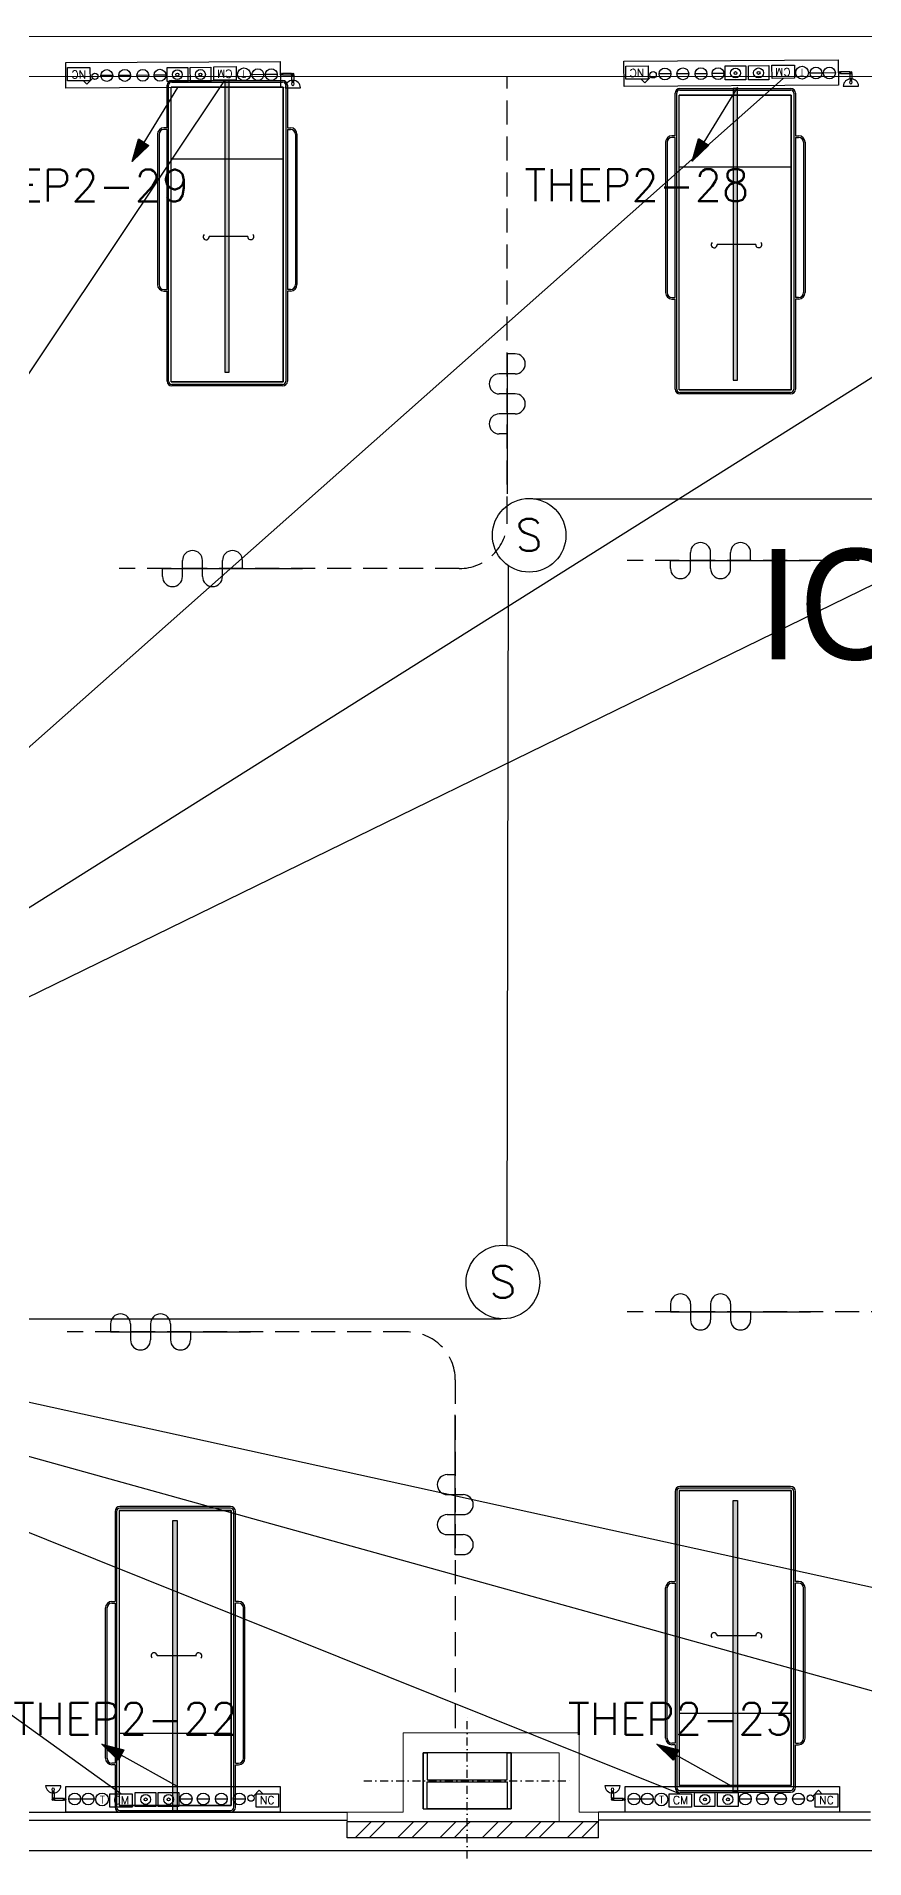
# Model space of a CAD drawing. Header units: inches. Extents: x 567429 to 582707, y 126347 to 133675.
# Drawn here: x 571774 to 572291, y 126892 to 128030 of the extents above; entities that cross this region are included whole.
import ezdxf
from ezdxf.enums import TextEntityAlignment as Align

# ---------------------------------------------------------------- set-up
doc = ezdxf.new("R2010")
doc.units = ezdxf.units.IN
doc.header["$MEASUREMENT"] = 0
doc.linetypes.add('DASHDOT2', pattern=[0.5, 0.25, -0.125, 0, -0.125])
doc.linetypes.add('DASHED2', pattern=[0.375, 0.25, -0.125])
for name, color, linetype in [('CONSUL', 3, 'Continuous'), ('ELECT', 3, 'Continuous'), ('FIRE', 3, 'Continuous'), ('FIRE WIRE', 4, 'Continuous'), ('hatch lika', 1, 'Continuous'), ('mobl', 11, 'Continuous'), ('NURSE CALL WIRE', 4, 'Continuous'), ('SOCKET', 3, 'Continuous'), ('SOCKET WIRE', 4, 'Continuous'), ('SOTOON', 2, 'Continuous'), ('TXT-DIM', 2, 'Continuous'), ('wall kanaf', 4, 'Continuous'), ('wall lika', 1, 'Continuous'), ('win', 1, 'Continuous')]:
    doc.layers.add(name, color=color, linetype=linetype)
doc.styles.add('2floorplan$0$style1', font='romans.shx', dxfattribs={"height": 40})
doc.styles.add('ISOCP', font='isocp.shx')
doc.styles.add('ITALICT', font='italict', dxfattribs={"height": 22.5})
doc.styles.add('ROMANS', font='romans.shx')

# ---------------------------------------------------------------- blocks, each defined once
blk = doc.blocks.new('console3')
at = {"layer": 'CONSUL', "color": 3}
for p, q in [((-70, 16.5), (-79.6, 16.5)), ((-75.2, 12), (-75.2, 13)), ((-75.2, 13), (-74.5, 13)), ((-74.5, 12), (-75.2, 12)), ((-74.5, 13), (-74.5, 12)), ((-39.5, 3.1), (-39.5, 11.4)), ((-39.5, 11.4), (-25.5, 11.4)), ((-25.5, 11.4), (-25.5, 3.1)), ((-23.6, 3.4), (-23.6, 12.2)), ((-23.6, 12.2), (-10.8, 12.2)), ((-10.8, 12.2), (-10.8, 3.4)), ((-9.2, 3.4), (-9.2, 12.2)), ((-9.2, 12.2), (3.7, 12.2)), ((3.7, 12.2), (3.7, 3.4)), ((50.3, 10), (53.9, 13.6)), ((51.9, 3.1), (51.9, 11.4)), ((51.9, 11.4), (65.9, 11.4)), ((53.9, 13.6), (56.3, 11.3)), ((65.9, 11.4), (65.9, 3.1)), ((-65.1, 8.2), (-57.7, 8.2)), ((-56.7, 8.2), (-49.3, 8.2)), ((-25.5, 3.1), (-39.5, 3.1)), ((-10.8, 3.4), (-23.6, 3.4)), ((3.7, 3.4), (-9.2, 3.4)), ((4.5, 8.2), (11.9, 8.2)), ((15.2, 8.2), (22.6, 8.2)), ((26.5, 8.2), (33.8, 8.2)), ((37.7, 8.2), (45.1, 8.2)), ((65.9, 3.1), (51.9, 3.1))]:
    blk.add_line(p, q, dxfattribs=at)
at = {"layer": 'CONSUL'}
for p, q in [((-75.4, 12), (-74.3, 12)), ((-75.4, 8.7), (-75.4, 12)), ((-74.3, 12), (-74.3, 8.7)), ((-74.3, 8.7), (-75.4, 8.7)), ((-74.1, 7.3), (-74.1, 8.7)), ((-74.1, 8.7), (-68.4, 8.7)), ((-68.4, 7.3), (-74.1, 7.3)), ((-68.4, 8.7), (-68.4, 7.3))]:
    blk.add_line(p, q, dxfattribs=at)
at = {"layer": 'CONSUL', "color": 4}
for p, q in [((-67, 0), (-67, 15.9)), ((-67, 15.9), (67, 15.9)), ((67, 15.9), (67, 0)), ((67, 0), (-67, 0))]:
    blk.add_line(p, q, dxfattribs=at)
at = {"layer": 'CONSUL', "color": 3}
for centre, radius in [((-61.4, 8.2), 3.69), ((-53, 8.2), 3.69), ((-44.3, 7.9), 4), ((8.2, 8.2), 3.69), ((18.9, 8.2), 3.69), ((30.2, 8.2), 3.69), ((41.4, 8.2), 3.69), ((-17.1, 7.9), 3.09), ((-17.1, 7.9), 0.926), ((-2.7, 7.9), 3.09), ((-2.7, 7.9), 0.926), ((48.8, 8.7), 1.98)]:
    blk.add_circle(centre, radius, dxfattribs=at)
at = {"layer": 'CONSUL'}
for centre, radius in [((-74.8, 8), 0.695), ((-74.8, 8), 0.453), ((-67.7, 8), 0.695), ((-67.7, 8), 0.453)]:
    blk.add_circle(centre, radius, dxfattribs=at)
at = {"layer": 'CONSUL', "color": 3}
blk.add_arc((-74.8, 16.7), 4.78, 182.5321, 357.4679, dxfattribs=at)
blk.add_ellipse((-74.8, 14.1), major_axis=(0, -1.12), ratio=0.548906, dxfattribs=at)
at = {"layer": 'CONSUL', "color": 2, "style": 'ISOCP'}
blk.add_text('T', height=5, dxfattribs=at).set_placement((-44.2, 7.8), align=Align.MIDDLE)
at = {"layer": 'CONSUL', "color": 2, "linetype": 'Continuous', "style": 'ROMANS'}
for s, p in [('CM', (-37.1, 5)), ('NC', (54.3, 5))]:
    blk.add_text(s, height=5, dxfattribs=at).set_placement(p)
blk = doc.blocks.new('S&H')
at = {"layer": 'FIRE'}
blk.add_circle((0, 0), 23, dxfattribs=at)
at = {"layer": 'FIRE', "color": 2, "style": 'ROMANS'}
blk.add_text('S', height=20, dxfattribs=at).set_placement((-0.1, 0.2), align=Align.MIDDLE)
blk = doc.blocks.new('FELESH')
at = {"layer": 'ELECT', "ltscale": 5}
for points in [[(5.31, 6.5), (3.03, 7.97), (-0.07, -1.84)], [(5.31, 6.5), (3.03, 7.97), (-0.07, -1.84)], [(5.31, 6.5), (7.58, 5.03), (-0.07, -1.84)], [(5.31, 6.5), (7.58, 5.03), (-0.07, -1.84)]]:
    blk.add_hatch(color=4, dxfattribs=at).paths.add_polyline_path(points)
at = {"layer": 'ELECT', "color": 4, "ltscale": 5}
for p, q in [((20.97, 30.75), (5.31, 6.5)), ((5.31, 6.5), (-0.07, -1.84))]:
    blk.add_line(p, q, dxfattribs=at)
at = {"layer": 'ELECT', "color": 4}
for p, q in [((-0.07, -1.84), (3.03, 7.97)), ((-0.07, -1.84), (7.58, 5.03)), ((-0.07, -1.84), (7.58, 5.03)), ((5.31, 6.5), (3.03, 7.97)), ((5.31, 6.5), (7.58, 5.03))]:
    blk.add_line(p, q, dxfattribs=at)

msp = doc.modelspace()

# ---------------------------------------------------------------- hatches: boundary and pattern name
at = {"layer": 'mobl'}
for points in [[(571891.6, 127820.6), (571891.6, 128002.8), (571894.3, 128002.8), (571894.3, 127820.6)], [(572209.1, 127815.6), (572209.1, 127997.8), (572211.8, 127997.8), (572211.8, 127815.6)], [(572209.1, 127115.5), (572209.1, 126933.3), (572211.8, 126933.3), (572211.8, 127115.5)], [(571859.1, 127103), (571859.1, 126920.8), (571861.8, 126920.8), (571861.8, 127103)]]:
    msp.add_hatch(color=15, dxfattribs=at).paths.add_polyline_path(points)

# ---------------------------------------------------------------- linework, layer by layer
at = {"layer": 'FIRE WIRE'}
for p, q in [((572084.5, 127741.4), (572908.6, 127741.1)), ((572068, 127274.8), (572068.7, 127699.6)), ((571039.2, 127229), (572064.2, 127229))]:
    msp.add_line(p, q, dxfattribs=at)
at = {"layer": 'hatch lika', "color": 15}
for p, q in [((571972.9, 126904.8), (571982.9, 126914.8)), ((571981.7, 126904.8), (571991.7, 126914.8)), ((571999.4, 126904.8), (572009.4, 126914.8)), ((572008.3, 126904.8), (572018.3, 126914.8)), ((572025.9, 126904.8), (572035.9, 126914.8)), ((572034.8, 126904.8), (572043, 126913)), ((572043, 126913), (572044.8, 126914.8)), ((572052.4, 126904.8), (572062.4, 126914.8)), ((572061.3, 126904.8), (572071.3, 126914.8)), ((572079, 126904.8), (572089, 126914.8)), ((572087.8, 126904.8), (572097.8, 126914.8)), ((572105.5, 126904.8), (572115.5, 126914.8)), ((572114.3, 126904.8), (572124.3, 126914.8))]:
    msp.add_line(p, q, dxfattribs=at)
at = {"layer": 'mobl', "color": 15, "linetype": 'DASHED2', "ltscale": 60}
for p, q in [((572068, 127727.8), (572068, 128005.3)), ((572038, 127697.8), (571825.5, 127697.8)), ((572355.5, 127702.8), (572143, 127702.8)), ((572355.5, 127233.3), (572143, 127233.3)), ((572005.5, 127220.8), (571793, 127220.8)), ((572035.5, 127190.8), (572035.5, 126970.3))]:
    msp.add_line(p, q, dxfattribs=at)
at = {"layer": 'mobl', "color": 15}
for p, q in [((571855.4, 127973.2, 0), (571855.4, 127999.8, 0)), ((571856.4, 127814.9, 0), (571856.4, 127999.8, 0)), ((571928, 127998.6, 0), (571858, 127998.6, 0)), ((571858, 127998.6, 0), (571928, 127998.6, 0)), ((571858, 127814.4, 0), (571858, 127998.6, 0)), ((571858.4, 128002.8, 0), (571927.6, 128002.8, 0)), ((571858.4, 128001.8, 0), (571927.6, 128001.8, 0)), ((571891.6, 128002.8, 0), (571891.6, 127820.6, 0)), ((571894.3, 128002.8, 0), (571891.6, 128002.8, 0)), ((571894.3, 127820.6, 0), (571894.3, 128002.8, 0)), ((571928, 127814.4, 0), (571928, 127998.6, 0)), ((571928, 127998.6, 0), (571928, 127814.4, 0)), ((571929.6, 127999.8, 0), (571929.6, 127814.9, 0)), ((571930.6, 127999.8, 0), (571930.6, 127973.2, 0)), ((572172.9, 127968.2, 0), (572172.9, 127994.8, 0)), ((572173.9, 127809.9, 0), (572173.9, 127994.8, 0)), ((572245.5, 127993.6, 0), (572175.5, 127993.6, 0)), ((572175.5, 127993.6, 0), (572245.5, 127993.6, 0)), ((572175.5, 127809.4, 0), (572175.5, 127993.6, 0)), ((572175.9, 127997.8, 0), (572245.1, 127997.8, 0)), ((572175.9, 127996.8, 0), (572245.1, 127996.8, 0)), ((572209.1, 127997.8, 0), (572209.1, 127815.6, 0)), ((572211.8, 127997.8, 0), (572209.1, 127997.8, 0)), ((572211.8, 127815.6, 0), (572211.8, 127997.8, 0)), ((572245.5, 127809.4, 0), (572245.5, 127993.6, 0)), ((572245.5, 127993.6, 0), (572245.5, 127809.4, 0)), ((572247.1, 127994.8, 0), (572247.1, 127809.9, 0)), ((572248.1, 127994.8, 0), (572248.1, 127968.2, 0)), ((571855.4, 127973.2, 0), (571853.4, 127973.2, 0)), ((571855.4, 127972.2, 0), (571853.4, 127972.2, 0)), ((571855.4, 127872.2, 0), (571855.4, 127972.2, 0)), ((571930.6, 127973.2, 0), (571932.6, 127973.2, 0)), ((571930.6, 127972.2, 0), (571932.6, 127972.2, 0)), ((571930.6, 127972.2, 0), (571930.6, 127872.2, 0)), ((571849.4, 127969.2, 0), (571849.4, 127875.2, 0)), ((571850.4, 127969.2, 0), (571850.4, 127875.2, 0)), ((571935.6, 127969.2, 0), (571935.6, 127875.2, 0)), ((571936.6, 127969.2, 0), (571936.6, 127875.2, 0)), ((572166.9, 127964.2, 0), (572166.9, 127870.2, 0)), ((572167.9, 127964.2, 0), (572167.9, 127870.2, 0)), ((572172.9, 127968.2, 0), (572170.9, 127968.2, 0)), ((572172.9, 127967.2, 0), (572170.9, 127967.2, 0)), ((572172.9, 127867.2, 0), (572172.9, 127967.2, 0)), ((572248.1, 127968.2, 0), (572250.1, 127968.2, 0)), ((572248.1, 127967.2, 0), (572250.1, 127967.2, 0)), ((572248.1, 127967.2, 0), (572248.1, 127867.2, 0)), ((572253.1, 127964.2, 0), (572253.1, 127870.2, 0)), ((572254.1, 127964.2, 0), (572254.1, 127870.2, 0)), ((571928, 127953.6, 0), (571858, 127953.6, 0)), ((572245.5, 127948.6, 0), (572175.5, 127948.6, 0)), ((571905.8, 127905.2, 0), (571881.7, 127905.2, 0)), ((572223.3, 127900.2, 0), (572199.2, 127900.2, 0)), ((571853.4, 127872.2, 0), (571855.4, 127872.2, 0)), ((571853.4, 127871.2, 0), (571855.4, 127871.2, 0)), ((571855.4, 127814.9, 0), (571855.4, 127871.2, 0)), ((571932.6, 127872.2, 0), (571930.6, 127872.2, 0)), ((571932.6, 127871.2, 0), (571930.6, 127871.2, 0)), ((571930.6, 127871.2, 0), (571930.6, 127814.9, 0)), ((572170.9, 127867.2, 0), (572172.9, 127867.2, 0)), ((572170.9, 127866.2, 0), (572172.9, 127866.2, 0)), ((572172.9, 127809.9, 0), (572172.9, 127866.2, 0)), ((572250.1, 127867.2, 0), (572248.1, 127867.2, 0)), ((572250.1, 127866.2, 0), (572248.1, 127866.2, 0)), ((572248.1, 127866.2, 0), (572248.1, 127809.9, 0)), ((572073, 127832), (572068, 127832)), ((572068, 127832), (572068, 127744.5)), ((571858, 127814.4, 0), (571928, 127814.4, 0)), ((571928, 127814.4, 0), (571858, 127814.4, 0)), ((571927.6, 127812.9, 0), (571858.4, 127812.9, 0)), ((571927.6, 127811.9, 0), (571858.4, 127811.9, 0)), ((571891.6, 127820.6, 0), (571894.3, 127820.6, 0)), ((572073, 127819.5), (572063, 127819.5)), ((572209.1, 127815.6, 0), (572211.8, 127815.6, 0)), ((572073, 127807), (572063, 127807)), ((572175.5, 127809.4, 0), (572245.5, 127809.4, 0)), ((572245.5, 127809.4, 0), (572175.5, 127809.4, 0)), ((572245.1, 127807.9, 0), (572175.9, 127807.9, 0)), ((572245.1, 127806.9, 0), (572175.9, 127806.9, 0)), ((572073, 127794.5), (572063, 127794.5)), ((572068, 127782), (572063, 127782)), ((571852.5, 127692.8), (571852.5, 127697.8)), ((571852.5, 127697.8), (571940, 127697.8)), ((571865, 127692.8), (571865, 127702.8)), ((571877.5, 127692.8), (571877.5, 127702.8)), ((571890, 127692.8), (571890, 127702.8)), ((571902.5, 127697.8), (571902.5, 127702.8)), ((572170, 127697.8), (572170, 127702.8)), ((572170, 127702.8), (572257.5, 127702.8)), ((572182.5, 127697.8), (572182.5, 127707.8)), ((572195, 127697.8), (572195, 127707.8)), ((572207.5, 127697.8), (572207.5, 127707.8)), ((572220, 127702.8), (572220, 127707.8)), ((572170, 127238.3), (572170, 127233.3)), ((572170, 127233.3), (572257.5, 127233.3)), ((572182.5, 127238.3), (572182.5, 127228.3)), ((572195, 127238.3), (572195, 127228.3)), ((572207.5, 127238.3), (572207.5, 127228.3)), ((572220, 127233.3), (572220, 127228.3)), ((571820, 127225.8), (571820, 127220.8)), ((571820, 127220.8), (571907.5, 127220.8)), ((571832.5, 127225.8), (571832.5, 127215.8)), ((571845, 127225.8), (571845, 127215.8)), ((571857.5, 127225.8), (571857.5, 127215.8)), ((571870, 127220.8), (571870, 127215.8)), ((572035.5, 127081.6), (572035.5, 127169.1)), ((572035.5, 127131.6), (572030.5, 127131.6)), ((572040.5, 127119.1), (572030.5, 127119.1)), ((572172.9, 127121.2, 0), (572172.9, 127064.9, 0)), ((572173.9, 127121.2, 0), (572173.9, 126936.3, 0)), ((572175.5, 127121.7, 0), (572245.5, 127121.7, 0)), ((572245.5, 127121.7, 0), (572175.5, 127121.7, 0)), ((572175.5, 127121.7, 0), (572175.5, 126937.5, 0)), ((572245.1, 127124.2, 0), (572175.9, 127124.2, 0)), ((572245.1, 127123.2, 0), (572175.9, 127123.2, 0)), ((572245.5, 127121.7, 0), (572245.5, 126937.5, 0)), ((572245.5, 126937.5, 0), (572245.5, 127121.7, 0)), ((572247.1, 126936.3, 0), (572247.1, 127121.2, 0)), ((572248.1, 127064.9, 0), (572248.1, 127121.2, 0)), ((571822.9, 127108.7, 0), (571822.9, 127052.4, 0)), ((571823.9, 127108.7, 0), (571823.9, 126923.8, 0)), ((571825.5, 127109.2, 0), (571895.5, 127109.2, 0)), ((571895.5, 127109.2, 0), (571825.5, 127109.2, 0)), ((571825.5, 127109.2, 0), (571825.5, 126925, 0)), ((571895.1, 127111.7, 0), (571825.9, 127111.7, 0)), ((571895.1, 127110.7, 0), (571825.9, 127110.7, 0)), ((571895.5, 127109.2, 0), (571895.5, 126925, 0)), ((571895.5, 126925, 0), (571895.5, 127109.2, 0)), ((571897.1, 126923.8, 0), (571897.1, 127108.7, 0)), ((571898.1, 127052.4, 0), (571898.1, 127108.7, 0)), ((572040.5, 127106.6), (572030.5, 127106.6)), ((572209.1, 126933.3, 0), (572209.1, 127115.5, 0)), ((572209.1, 127115.5, 0), (572211.8, 127115.5, 0)), ((572211.8, 127115.5, 0), (572211.8, 126933.3, 0)), ((571859.1, 126920.8, 0), (571859.1, 127103, 0)), ((571859.1, 127103, 0), (571861.8, 127103, 0)), ((571861.8, 127103, 0), (571861.8, 126920.8, 0)), ((572040.5, 127094.1), (572030.5, 127094.1)), ((572040.5, 127081.6), (572035.5, 127081.6)), ((572166.9, 126966.9, 0), (572166.9, 127060.9, 0)), ((572167.9, 126966.9, 0), (572167.9, 127060.9, 0)), ((572170.9, 127064.9, 0), (572172.9, 127064.9, 0)), ((572170.9, 127063.9, 0), (572172.9, 127063.9, 0)), ((572172.9, 127063.9, 0), (572172.9, 126963.9, 0)), ((572250.1, 127064.9, 0), (572248.1, 127064.9, 0)), ((572250.1, 127063.9, 0), (572248.1, 127063.9, 0)), ((572248.1, 126963.9, 0), (572248.1, 127063.9, 0)), ((572253.1, 126966.9, 0), (572253.1, 127060.9, 0)), ((572254.1, 126966.9, 0), (572254.1, 127060.9, 0)), ((571816.9, 126954.4, 0), (571816.9, 127048.4, 0)), ((571817.9, 126954.4, 0), (571817.9, 127048.4, 0)), ((571820.9, 127052.4, 0), (571822.9, 127052.4, 0)), ((571820.9, 127051.4, 0), (571822.9, 127051.4, 0)), ((571822.9, 127051.4, 0), (571822.9, 126951.4, 0)), ((571900.1, 127052.4, 0), (571898.1, 127052.4, 0)), ((571900.1, 127051.4, 0), (571898.1, 127051.4, 0)), ((571898.1, 126951.4, 0), (571898.1, 127051.4, 0)), ((571903.1, 126954.4, 0), (571903.1, 127048.4, 0)), ((571904.1, 126954.4, 0), (571904.1, 127048.4, 0)), ((572223.3, 127030.9, 0), (572199.2, 127030.9, 0)), ((571873.3, 127018.4, 0), (571849.2, 127018.4, 0)), ((572245.5, 126982.5, 0), (572175.5, 126982.5, 0)), ((571895.5, 126970, 0), (571825.5, 126970, 0)), ((572172.9, 126963.9, 0), (572170.9, 126963.9, 0)), ((572172.9, 126962.9, 0), (572170.9, 126962.9, 0)), ((572172.9, 126962.9, 0), (572172.9, 126936.3, 0)), ((572248.1, 126963.9, 0), (572250.1, 126963.9, 0)), ((572248.1, 126962.9, 0), (572250.1, 126962.9, 0)), ((572248.1, 126936.3, 0), (572248.1, 126962.9, 0)), ((571822.9, 126951.4, 0), (571820.9, 126951.4, 0)), ((571822.9, 126950.4, 0), (571820.9, 126950.4, 0)), ((571822.9, 126950.4, 0), (571822.9, 126923.8, 0)), ((571898.1, 126951.4, 0), (571900.1, 126951.4, 0)), ((571898.1, 126950.4, 0), (571900.1, 126950.4, 0)), ((571898.1, 126923.8, 0), (571898.1, 126950.4, 0)), ((572245.5, 126937.5, 0), (572175.5, 126937.5, 0)), ((572175.5, 126937.5, 0), (572245.5, 126937.5, 0)), ((572175.9, 126934.3, 0), (572245.1, 126934.3, 0)), ((571895.5, 126925, 0), (571825.5, 126925, 0)), ((571825.5, 126925, 0), (571895.5, 126925, 0)), ((572175.9, 126933.3, 0), (572245.1, 126933.3, 0)), ((572211.8, 126933.3, 0), (572209.1, 126933.3, 0)), ((571825.9, 126921.8, 0), (571895.1, 126921.8, 0)), ((571825.9, 126920.8, 0), (571895.1, 126920.8, 0)), ((571861.8, 126920.8, 0), (571859.1, 126920.8, 0))]:
    msp.add_line(p, q, dxfattribs=at)
at = {"layer": 'mobl', "color": 15, "lineweight": 0}
for p, q in [((571891.6, 127857.1, 0), (571891.6, 127930.7, 0)), ((572209.1, 127852.1, 0), (572209.1, 127925.7, 0)), ((572209.1, 127079, 0), (572209.1, 127005.4, 0)), ((571859.1, 127066.5, 0), (571859.1, 126992.9, 0))]:
    msp.add_line(p, q, dxfattribs=at)
at = {"layer": 'mobl', "color": 15}
for centre, radius, start, end in [((571858.4, 127999.8, 0), 3, 90, 180), ((571858.4, 127999.8, 0), 2, 90, 180), ((571927.6, 127999.8, 0), 3, 0, 90), ((571927.6, 127999.8, 0), 2, 0, 90), ((572175.9, 127994.8, 0), 3, 90, 180), ((572175.9, 127994.8, 0), 2, 90, 180), ((572245.1, 127994.8, 0), 3, 0, 90), ((572245.1, 127994.8, 0), 2, 0, 90), ((571853.4, 127969.2, 0), 4, 90, 180), ((571853.4, 127969.2, 0), 3, 90, 180), ((571932.6, 127969.2, 0), 4, 0, 90), ((571932.6, 127969.2, 0), 3, 0, 90), ((572170.9, 127964.2, 0), 4, 90, 180), ((572170.9, 127964.2, 0), 3, 90, 180), ((572250.1, 127964.2, 0), 4, 0, 90), ((572250.1, 127964.2, 0), 3, 0, 90), ((571879.8, 127905.1, 0), 1.89, 131.6099, 4.3888), ((571907.7, 127905.2, 0), 1.89, 175.6112, 48.3901), ((572197.3, 127900.1, 0), 1.89, 131.6099, 4.3888), ((572225.2, 127900.2, 0), 1.89, 175.6112, 48.3901), ((571853.4, 127875.2, 0), 4, 180, 270), ((571853.4, 127875.2, 0), 3, 180, 270), ((571932.6, 127875.2, 0), 3, 270, 0), ((571932.6, 127875.2, 0), 4, 270, 0), ((572170.9, 127870.2, 0), 4, 180, 270), ((572170.9, 127870.2, 0), 3, 180, 270), ((572250.1, 127870.2, 0), 3, 270, 0), ((572250.1, 127870.2, 0), 4, 270, 0), ((572073, 127825.7), 6.25, 270, 90), ((571858.4, 127814.9, 0), 3, 180, 270), ((571858.4, 127814.9, 0), 2, 180, 270), ((571927.6, 127814.9, 0), 2, 270, 0), ((571927.6, 127814.9, 0), 3, 270, 0), ((572063, 127813.2), 6.25, 90, 270), ((572073, 127800.7), 6.25, 270, 90), ((572175.9, 127809.9, 0), 3, 180, 270), ((572175.9, 127809.9, 0), 2, 180, 270), ((572245.1, 127809.9, 0), 2, 270, 0), ((572245.1, 127809.9, 0), 3, 270, 0), ((572063, 127788.2), 6.25, 90, 270), ((571871.3, 127702.8), 6.25, 0, 180), ((571896.3, 127702.8), 6.25, 0, 180), ((572188.8, 127707.8), 6.25, 0, 180), ((572213.8, 127707.8), 6.25, 0, 180), ((572176.3, 127697.8), 6.25, 180, 0), ((572201.3, 127697.8), 6.25, 180, 0), ((571858.8, 127692.8), 6.25, 180, 0), ((571883.8, 127692.8), 6.25, 180, 0), ((572176.3, 127238.3), 6.25, 0, 180), ((572201.3, 127238.3), 6.25, 0, 180), ((571826.3, 127225.8), 6.25, 0, 180), ((571851.3, 127225.8), 6.25, 0, 180), ((572188.8, 127228.3), 6.25, 180, 0), ((572213.8, 127228.3), 6.25, 180, 0), ((571838.8, 127215.8), 6.25, 180, 0), ((571863.8, 127215.8), 6.25, 180, 0), ((572030.5, 127125.4), 6.25, 90, 270), ((572040.5, 127112.9), 6.25, 270, 90), ((572175.9, 127121.2, 0), 3, 90, 180), ((572175.9, 127121.2, 0), 2, 90, 180), ((572245.1, 127121.2, 0), 3, 0, 90), ((572245.1, 127121.2, 0), 2, 0, 90), ((571825.9, 127108.7, 0), 3, 90, 180), ((571825.9, 127108.7, 0), 2, 90, 180), ((571895.1, 127108.7, 0), 3, 0, 90), ((571895.1, 127108.7, 0), 2, 0, 90), ((572030.5, 127100.4), 6.25, 90, 270), ((572040.5, 127087.9), 6.25, 270, 90), ((572170.9, 127060.9, 0), 4, 90, 180), ((572170.9, 127060.9, 0), 3, 90, 180), ((572250.1, 127060.9, 0), 4, 0, 90), ((572250.1, 127060.9, 0), 3, 0, 90), ((571820.9, 127048.4, 0), 4, 90, 180), ((571820.9, 127048.4, 0), 3, 90, 180), ((571900.1, 127048.4, 0), 4, 0, 90), ((571900.1, 127048.4, 0), 3, 0, 90), ((572197.3, 127031, 0), 1.89, 355.6112, 228.3901), ((572225.2, 127030.9, 0), 1.89, 311.6099, 184.3888), ((571847.3, 127018.5, 0), 1.89, 355.6112, 228.3901), ((571875.2, 127018.4, 0), 1.89, 311.6099, 184.3888), ((572170.9, 126966.9, 0), 4, 180, 270), ((572170.9, 126966.9, 0), 3, 180, 270), ((572250.1, 126966.9, 0), 3, 270, 0), ((572250.1, 126966.9, 0), 4, 270, 0), ((571820.9, 126954.4, 0), 4, 180, 270), ((571820.9, 126954.4, 0), 3, 180, 270), ((571900.1, 126954.4, 0), 3, 270, 0), ((571900.1, 126954.4, 0), 4, 270, 0), ((572175.9, 126936.3, 0), 3, 180, 270), ((572175.9, 126936.3, 0), 2, 180, 270), ((572245.1, 126936.3, 0), 2, 270, 0), ((572245.1, 126936.3, 0), 3, 270, 0), ((571825.9, 126923.8, 0), 3, 180, 270), ((571825.9, 126923.8, 0), 2, 180, 270), ((571895.1, 126923.8, 0), 2, 270, 0), ((571895.1, 126923.8, 0), 3, 270, 0)]:
    msp.add_arc(centre, radius, start, end, dxfattribs=at)
at = {"layer": 'mobl', "color": 15, "linetype": 'DASHED2', "ltscale": 60}
for centre, start, end in [((572038, 127727.8), 270, 0), ((572005.5, 127190.8), 0, 90)]:
    msp.add_arc(centre, 30, start, end, dxfattribs=at)
at = {"layer": 'NURSE CALL WIRE'}
for p, q in [((571397.9, 127265.5), (571891.7, 128003.1, 0)), ((572240.5, 128004.1), (571407.3, 127265.5)), ((571418.2, 127265.5), (572593.1, 128004.1, 0)), ((571431.4, 127265.5), (572944.6, 128004.1)), ((571431.4, 127251.2), (572884.1, 126932.2, 0)), ((571826.6, 126932.2, 0), (571401, 127236.9)), ((571416.5, 127236.9), (572176.1, 126932.2)), ((572526.6, 126932.2, 0), (571431.4, 127236.9))]:
    msp.add_line(p, q, dxfattribs=at)
at = {"layer": 'SOTOON', "color": 15, "linetype": 'DASHDOT2', "ltscale": 20}
for p, q in [((572043, 126891.8), (572043, 126981.7)), ((572043, 126891.8), (572043, 126981.7)), ((572043, 126891.8), (572043, 126981.7)), ((571978.4, 126940.3), (572107.5, 126940.3)), ((571978.4, 126940.3), (572107.5, 126940.3)), ((571978.4, 126940.3), (572107.5, 126940.3))]:
    msp.add_line(p, q, dxfattribs=at)
at = {"layer": 'SOTOON', "color": 15}
for p, q in [((572070.5, 126957.8), (572015.5, 126957.8)), ((572015.5, 126957.8), (572015.5, 126922.8)), ((572015.5, 126922.8), (572015.5, 126957.8)), ((572015.5, 126957.8), (572018, 126957.8)), ((572070.5, 126957.8), (572015.5, 126957.8)), ((572015.5, 126957.8), (572015.5, 126922.8)), ((572015.5, 126922.8), (572015.5, 126957.8)), ((572015.5, 126957.8), (572018, 126957.8)), ((572070.5, 126957.8), (572015.5, 126957.8)), ((572015.5, 126957.8), (572015.5, 126922.8)), ((572015.5, 126922.8), (572015.5, 126957.8)), ((572015.5, 126957.8), (572018, 126957.8)), ((572068, 126957.8), (572018, 126957.8)), ((572068, 126957.8), (572018, 126957.8)), ((572068, 126957.8), (572018, 126957.8)), ((572018, 126957.8), (572018, 126940.9)), ((572018, 126957.8), (572018, 126940.9)), ((572018, 126957.8), (572018, 126940.9)), ((572068, 126940.9), (572068, 126957.8)), ((572068, 126957.8), (572070.5, 126957.8)), ((572068, 126940.9), (572068, 126957.8)), ((572068, 126957.8), (572070.5, 126957.8)), ((572068, 126940.9), (572068, 126957.8)), ((572068, 126957.8), (572070.5, 126957.8)), ((572070.5, 126922.8), (572070.5, 126957.8)), ((572070.5, 126957.8), (572070.5, 126922.8)), ((572070.5, 126922.8), (572070.5, 126957.8)), ((572070.5, 126957.8), (572070.5, 126922.8)), ((572070.5, 126922.8), (572070.5, 126957.8)), ((572070.5, 126957.8), (572070.5, 126922.8)), ((572018, 126940.9), (572068, 126940.9)), ((572018, 126940.9), (572068, 126940.9)), ((572018, 126940.9), (572068, 126940.9)), ((572018, 126922.8), (572018, 126939.7)), ((572018, 126939.7), (572068, 126939.7)), ((572018, 126922.8), (572018, 126939.7)), ((572018, 126939.7), (572068, 126939.7)), ((572018, 126922.8), (572018, 126939.7)), ((572018, 126939.7), (572068, 126939.7)), ((572068, 126939.7), (572068, 126922.8)), ((572068, 126939.7), (572068, 126922.8)), ((572068, 126939.7), (572068, 126922.8)), ((572015.5, 126922.8), (572070.5, 126922.8)), ((572015.5, 126922.8), (572018, 126922.8)), ((572015.5, 126922.8), (572070.5, 126922.8)), ((572015.5, 126922.8), (572018, 126922.8)), ((572015.5, 126922.8), (572070.5, 126922.8)), ((572015.5, 126922.8), (572018, 126922.8)), ((572068, 126922.8), (572018, 126922.8)), ((572068, 126922.8), (572018, 126922.8)), ((572068, 126922.8), (572018, 126922.8)), ((572070.5, 126922.8), (572068, 126922.8)), ((572070.5, 126922.8), (572068, 126922.8)), ((572070.5, 126922.8), (572068, 126922.8))]:
    msp.add_line(p, q, dxfattribs=at)
at = {"layer": 'wall kanaf', "color": 15, "lineweight": 20, "ltscale": 0.1}
for p, q in [((572988, 128030.3), (570907.7, 128030.3)), ((572988, 128005.3), (570907.7, 128005.3)), ((572003, 126970.3), (572003, 126920.8)), ((572113, 126970.3), (572003, 126970.3)), ((572113, 126920.8), (572113, 126970.3)), ((572100.5, 126957.8), (572070.5, 126957.8)), ((572100.5, 126914.8), (572100.5, 126957.8)), ((571968, 126920.8), (571968, 126914.8)), ((572003, 126920.8), (571968, 126920.8)), ((572125, 126920.8), (572113, 126920.8)), ((572125, 126920.8), (572125, 126914.8))]:
    msp.add_line(p, q, dxfattribs=at)
at = {"layer": 'wall lika', "color": 15}
for p, q in [((572125, 126914.8), (571968, 126914.8, 0)), ((571968, 126904.8, 0), (571968, 126914.8, 0)), ((572125, 126904.8), (572125, 126914.8)), ((572125, 126904.8), (571968, 126904.8, 0))]:
    msp.add_line(p, q, dxfattribs=at)
at = {"layer": 'win', "color": 15}
for p, q in [((571768, 126920.8, 0), (571968, 126920.8, 0)), ((571768, 126915.8, 0), (571968, 126915.8, 0)), ((572295, 126920.8), (572125, 126920.8)), ((572295, 126915.8), (572125, 126915.8)), ((569668, 126896.8), (573018, 126896.8, 0))]:
    msp.add_line(p, q, dxfattribs=at)

# ---------------------------------------------------------------- block references
at = {"layer": 'CONSUL', "ltscale": 5, "rotation": 180.3314807586263}
for p in [(571859.1, 128014.3, 0), (572207.9, 128015.3)]:
    msp.add_blockref('console3', p, dxfattribs=at)
at = {"layer": 'CONSUL', "ltscale": 5}
for p in [(571859.1, 126920.8, 0), (572208.6, 126920.8)]:
    msp.add_blockref('console3', p, dxfattribs=at)
at = {"layer": 'FIRE'}
for p in [(572081.7, 127718.6), (572065.3, 127252)]:
    msp.add_blockref('S&H', p, dxfattribs=at)
at = {"layer": 'SOCKET WIRE', "xscale": 1.39534883739333, "yscale": 1.39534883739333, "zscale": 1.39534883739333}
for p, rotation in [((571833.6, 127954.8, 0), 1.319950150789587), ((572183.6, 127955, 0), 1.319950150789588), ((571817.2, 126963.3, 0), 273.5137810320379), ((572164, 126963.3), 273.5137810320379)]:
    msp.add_blockref('FELESH', p, dxfattribs=dict(at, rotation=rotation))

# ---------------------------------------------------------------- texts
at = {"layer": 'SOCKET', "color": 2, "style": '2floorplan$0$style1'}
for s, p in [('THEP2-29', (571728.7, 127927.1, 0)), ('THEP2-28', (572078.7, 127927.3, 0)), ('THEP2-22', (571759.1, 126969.1, 0)), ('THEP2-23', (572105.9, 126969.1))]:
    msp.add_text(s, height=20, dxfattribs=at).set_placement(p)
at = {"layer": 'TXT-DIM', "ltscale": 7, "insert": (572383.8, 127640), "char_height": 69.12, "width": 22837.76, "attachment_point": 9, "style": 'ITALICT'}
msp.add_mtext('{\\fJasmineUPC|b0|i0|c222|p18;ICU}', dxfattribs=at)

doc.saveas('drawing.dxf')
